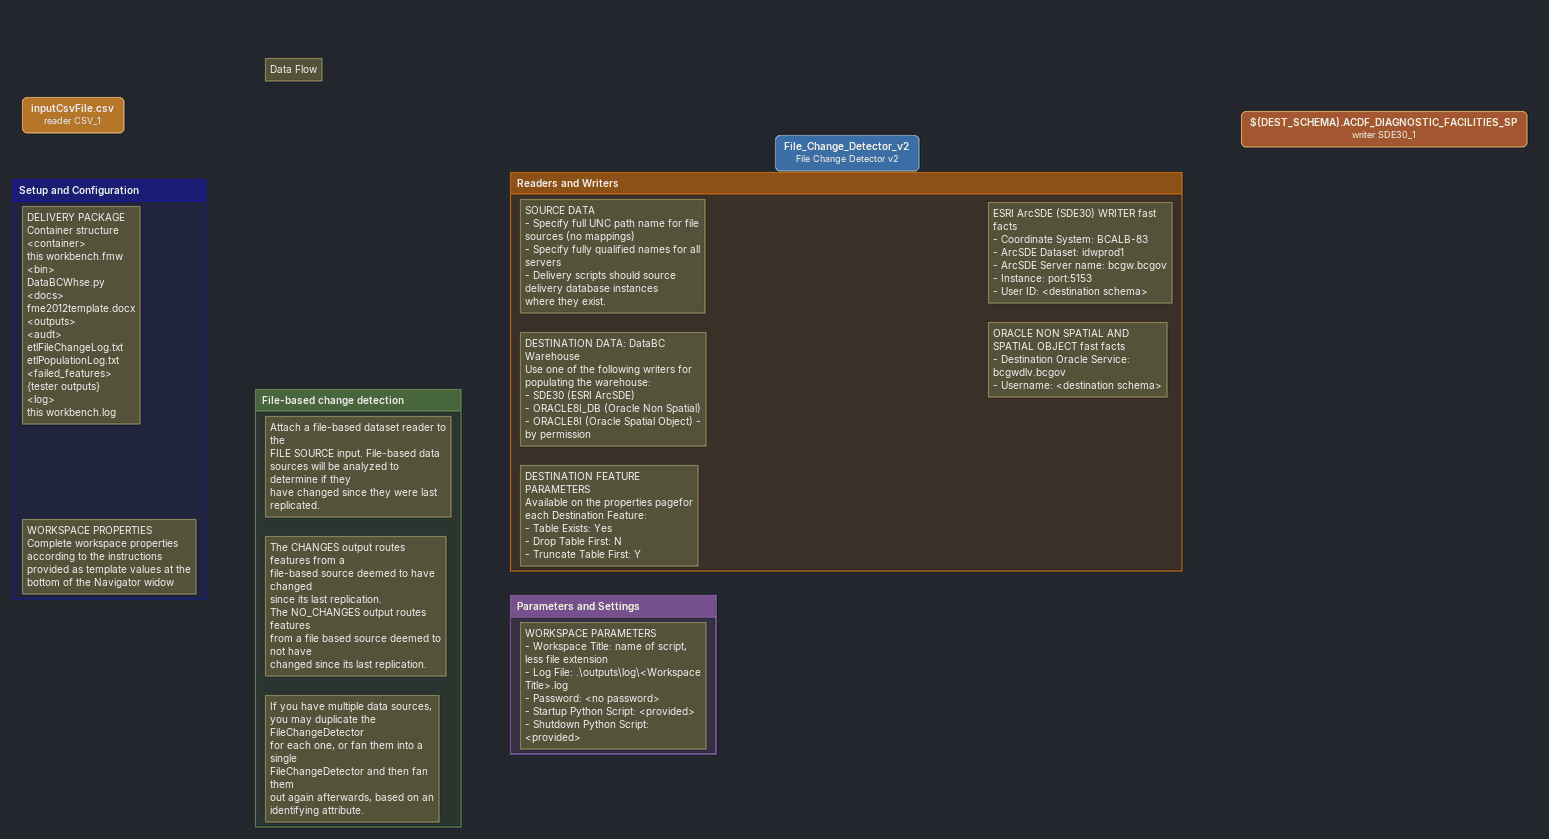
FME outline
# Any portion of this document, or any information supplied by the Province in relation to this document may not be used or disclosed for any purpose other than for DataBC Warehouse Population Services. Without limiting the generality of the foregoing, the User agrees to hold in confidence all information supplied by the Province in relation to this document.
Note: Data Flow
inputCsvFile.csv (reader CSV_1)
File_Change_Detector_v2: File Change Detector v2
$(DEST_SCHEMA).ACDF_DIAGNOSTIC_FACILITIES_SP (writer SDE30_1)

Bookmark: Setup and Configuration
Note: WORKSPACE PROPERTIES / Complete workspace properties according to the instructions / provided as template values at the bottom of the Navigator widow
Note: DELIVERY PACKAGE / Container structure / <container> / this workbench.fmw / <bin> / DataBCWhse.py / <docs> / fme2012template.docx / <outputs> / <audt> / etlFileChangeLog.txt / etlPopulationLog.txt / <failed_features> / {tester outputs} / <log> / this workbench.log

Bookmark: File-based change detection
Note: Attach a file-based dataset reader to the / FILE SOURCE input. File-based data / sources will be analyzed to determine if they / have changed since they were last replicated.
Note: The CHANGES output routes features from a / file-based source deemed to have changed / since its last replication. / The NO_CHANGES output routes features / from a file based source deemed to not have / changed since its last replication.
Note: If you have multiple data sources, / you may duplicate the FileChangeDetector / for each one, or fan them into a single / FileChangeDetector and then fan them / out again afterwards, based on an / identifying attribute.

Bookmark: Readers and Writers
Note: SOURCE DATA / - Specify full UNC path name for file sources (no mappings) / - Specify fully qualified names for all servers / - Delivery scripts should source delivery database instances / where they exist.
Note: DESTINATION DATA: DataBC Warehouse / Use one of the following writers for populating the warehouse: / - SDE30 (ESRI ArcSDE) / - ORACLE8I_DB (Oracle Non Spatial) / - ORACLE8I (Oracle Spatial Object) - by permission
Note: DESTINATION FEATURE PARAMETERS / Available on the properties pagefor each Destination Feature: / - Table Exists: Yes / - Drop Table First: N / - Truncate Table First: Y
Note: ORACLE NON SPATIAL AND SPATIAL OBJECT fast facts / - Destination Oracle Service: bcgwdlv.bcgov / - Username: <destination schema>
Note: ESRI ArcSDE (SDE30) WRITER fast facts / - Coordinate System: BCALB-83 / - ArcSDE Dataset: idwprod1 / - ArcSDE Server name: bcgw.bcgov / - Instance: port:5153 / - User ID: <destination schema>

Bookmark: Parameters and Settings
Note: WORKSPACE PARAMETERS / - Workspace Title: name of script, less file extension / - Log File: .\outputs\log\<Workspace Title>.log / - Password: <no password> / - Startup Python Script: <provided> / - Shutdown Python Script: <provided>
